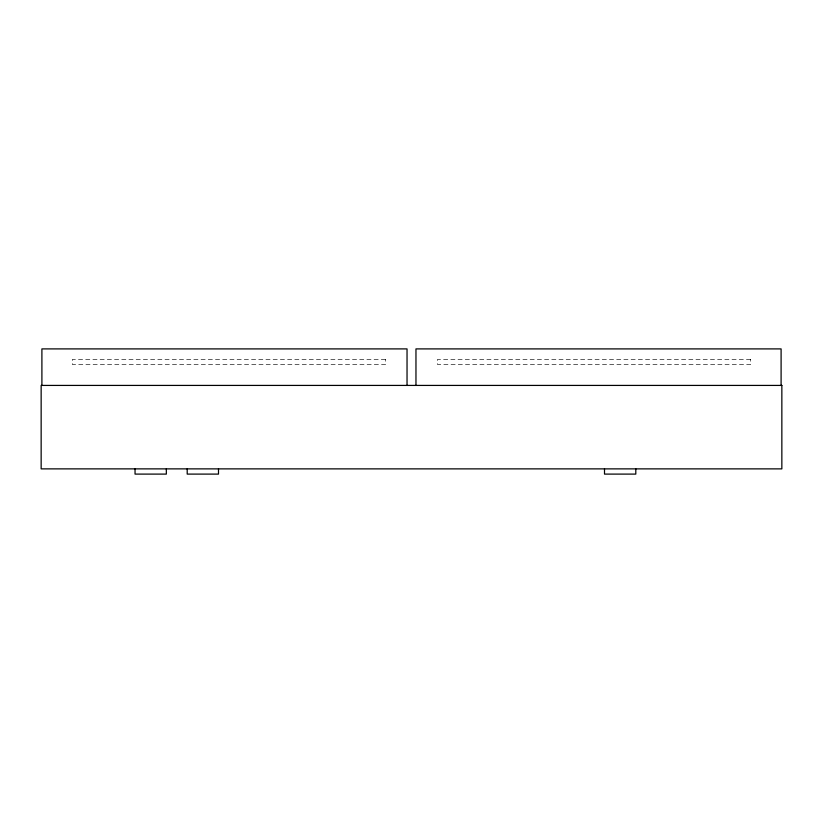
<?xml version="1.0" encoding="UTF-8"?>
<svg xmlns="http://www.w3.org/2000/svg" width="823" height="823" viewBox="0 0 823 823"><rect width="100%" height="100%" fill="white"/><g stroke="black" fill="none" stroke-linecap="round" stroke-linejoin="round"><path stroke-width="0.62" stroke-dasharray="4.12 3.09" d="M385.421 359.342L72.445 359.342L72.445 364.558L385.421 364.558L385.421 359.342M750.555 359.342L437.579 359.342L437.579 364.558L750.555 364.558L750.555 359.342"/><path stroke-width="1.23" d="M781.099 385.421L781.099 348.901L415.965 348.901L415.965 385.421M635.798 468.873L635.798 474.099L604.504 474.099L604.504 468.873M407.035 385.421L407.035 348.901L41.901 348.901L41.901 385.421M218.496 468.873L218.496 474.099L187.202 474.099L187.202 468.873M166.339 468.873L166.339 474.099L135.044 474.099L135.044 468.873M781.85 385.421L41.15 385.421L41.15 468.873L781.85 468.873L781.85 385.421"/></g></svg>
